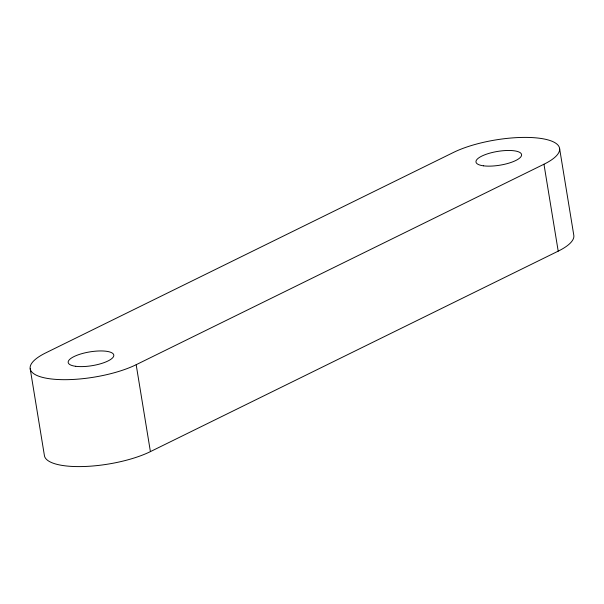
<?xml version="1.0" encoding="UTF-8"?>
<svg xmlns="http://www.w3.org/2000/svg" width="604" height="604" viewBox="0 0 604 604"><rect width="100%" height="100%" fill="white"/><g stroke="black" fill="none" stroke-linecap="round" stroke-linejoin="round"><path stroke-width="0.91" d="M136.172 364.703L543.962 164.228A61.6 18.626 -9.3 0 0 539.561 138.256A61.6 18.626 -9.3 0 0 453.596 152.382L45.798 352.857A61.6 18.626 -9.3 0 0 50.208 378.829A61.6 18.626 -9.3 0 0 136.172 364.703L150.404 451.618A61.6 18.626 -9.3 0 1 84.839 466.484A61.6 18.626 -9.3 0 1 44.432 455.688L30.2 368.765M150.404 451.618L558.202 251.143A61.6 18.626 -9.3 0 0 573.8 235.235L559.568 148.312M543.962 164.228L558.202 251.143M75.696 366.296A23.103 6.984 -9.3 0 0 113.31 356.941A23.103 6.984 -9.3 0 0 83.956 353.098A23.103 6.984 -9.3 0 0 75.696 366.296M483.487 165.821A23.103 6.984 -9.3 0 0 521.101 156.466A23.103 6.984 -9.3 0 0 491.754 152.623A23.103 6.984 -9.3 0 0 483.487 165.821"/></g></svg>
